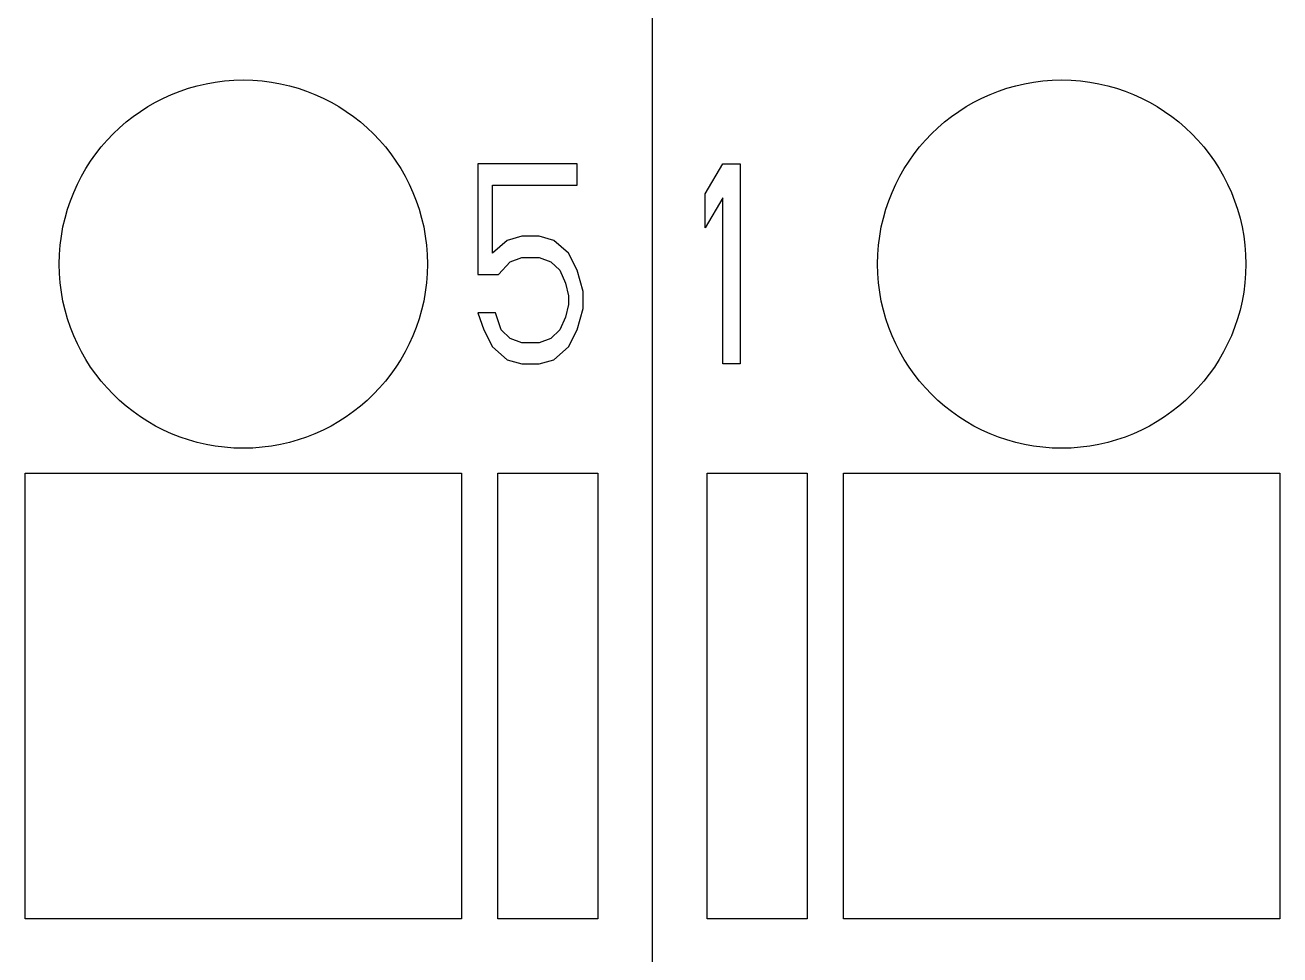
# Model space of a CAD drawing. Extents: x 10 to 656, y -396 to 292.
# Drawn here: x 266.198 to 268.991, y 99.364 to 101.433 of the extents above; entities that cross this region are included whole.
import ezdxf

# ---------------------------------------------------------------- set-up
doc = ezdxf.new("R2010")
doc.units = 0
doc.header["$LTSCALE"] = 5
doc.header["$MEASUREMENT"] = 0
doc.layers.get('0').update_dxf_attribs({"linetype": 'CONTINUOUS'})

msp = doc.modelspace()

# ---------------------------------------------------------------- linework, layer by layer
at = {"color": 7, "linetype": 'Continuous'}
for p, q in [((267.5946, 91.5889), (267.5946, 118.1086)), ((267.5946, 91.5889), (267.5946, 118.1086)), ((267.206, 101.1243), (267.206, 100.8779)), ((267.4269, 101.1243), (267.206, 101.1243)), ((267.4269, 101.0769), (267.4269, 101.1243)), ((267.7121, 101.0579), (267.7511, 101.1243)), ((267.7511, 101.1243), (267.7901, 101.1243)), ((267.7901, 101.1243), (267.7901, 100.6789)), ((267.2385, 100.9253), (267.2385, 101.0769)), ((267.2385, 101.0769), (267.4269, 101.0769)), ((267.7121, 100.9821), (267.7121, 101.0579)), ((267.7511, 101.0485), (267.7121, 100.9821)), ((267.7511, 100.6789), (267.7511, 101.0485)), ((267.271, 100.9537), (267.2385, 100.9253)), ((267.3035, 100.9632), (267.271, 100.9537)), ((267.3424, 100.9632), (267.3035, 100.9632)), ((267.3749, 100.9537), (267.3424, 100.9632)), ((267.4074, 100.9253), (267.3749, 100.9537)), ((267.2775, 100.9063), (267.3035, 100.9158)), ((267.3035, 100.9158), (267.3424, 100.9158)), ((267.3424, 100.9158), (267.3684, 100.9063)), ((267.4269, 100.8874), (267.4074, 100.9253)), ((267.2515, 100.8779), (267.2775, 100.9063)), ((267.3684, 100.9063), (267.3879, 100.8874)), ((267.3879, 100.8874), (267.4009, 100.8589)), ((267.4399, 100.84), (267.4269, 100.8874)), ((267.206, 100.8779), (267.2515, 100.8779)), ((267.4009, 100.8589), (267.4074, 100.8305)), ((267.4074, 100.8305), (267.4074, 100.8116)), ((267.4399, 100.8021), (267.4399, 100.84)), ((267.4074, 100.8116), (267.4009, 100.7831)), ((267.4269, 100.7547), (267.4399, 100.8021)), ((267.206, 100.7926), (267.219, 100.7547)), ((267.245, 100.7926), (267.206, 100.7926)), ((267.258, 100.7547), (267.245, 100.7926)), ((267.4009, 100.7831), (267.3879, 100.7547)), ((267.219, 100.7547), (267.2385, 100.7168)), ((267.2775, 100.7358), (267.258, 100.7547)), ((267.3879, 100.7547), (267.3684, 100.7358)), ((267.4074, 100.7168), (267.4269, 100.7547)), ((267.2385, 100.7168), (267.271, 100.6884)), ((267.3035, 100.7263), (267.2775, 100.7358)), ((267.3424, 100.7263), (267.3035, 100.7263)), ((267.3684, 100.7358), (267.3424, 100.7263)), ((267.3749, 100.6884), (267.4074, 100.7168)), ((267.271, 100.6884), (267.3035, 100.6789)), ((267.3424, 100.6789), (267.3749, 100.6884)), ((267.3035, 100.6789), (267.3424, 100.6789)), ((267.7901, 100.6789), (267.7511, 100.6789)), ((266.1977, 99.4436), (266.1977, 100.4355)), ((266.1977, 100.4355), (267.1694, 100.4355)), ((267.1694, 100.4355), (267.1694, 99.4436)), ((267.2504, 99.4436), (267.2504, 100.4355)), ((267.2504, 100.4355), (267.4731, 100.4355)), ((267.4731, 100.4355), (267.4731, 99.4436)), ((267.716, 99.4436), (267.716, 100.4355)), ((267.716, 100.4355), (267.9387, 100.4355)), ((267.9387, 100.4355), (267.9387, 99.4436)), ((268.0197, 99.4436), (268.0197, 100.4355)), ((268.0197, 100.4355), (268.9914, 100.4355)), ((268.9914, 100.4355), (268.9914, 99.4436)), ((267.1694, 99.4436), (266.1977, 99.4436)), ((267.4731, 99.4436), (267.2504, 99.4436)), ((267.9387, 99.4436), (267.716, 99.4436)), ((268.9914, 99.4436), (268.0197, 99.4436))]:
    msp.add_line(p, q, dxfattribs=at)
for centre in [(266.6836, 100.9012), (268.5056, 100.9012)]:
    msp.add_circle(centre, 0.4099, dxfattribs=at)

doc.saveas('drawing.dxf')
